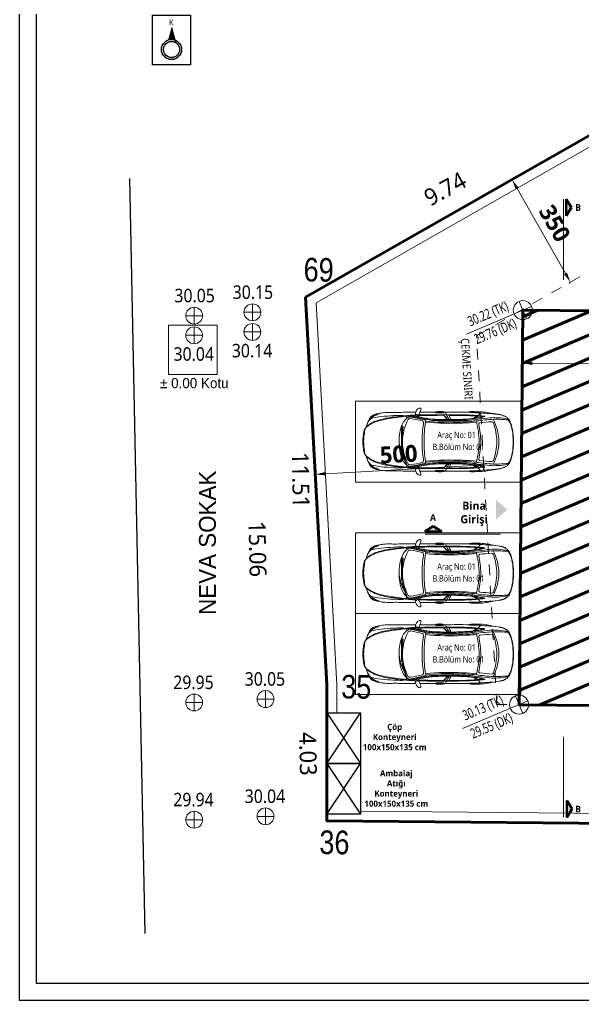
# Model space of a CAD drawing. Header units: metres. Extents: x 14968 to 56958, y -40276 to -31129.
# Drawn here: x 17068 to 18740, y -40276 to -37368 of the extents above; entities that cross this region are included whole.
import ezdxf
from ezdxf.enums import TextEntityAlignment as Align

# ---------------------------------------------------------------- set-up
doc = ezdxf.new("R2010")
doc.units = ezdxf.units.M
doc.linetypes.add('CENTER2', pattern=[28.575, 19.05, -3.175, 3.175, -3.175])
doc.linetypes.add('JIS_02_1.2', pattern=[64.008, 32.004, -32.004])
doc.layers.get('0').update_dxf_attribs({"lineweight": 13})
doc.layers.get('Defpoints').update_dxf_attribs({"lineweight": 9})
doc.layers.add('A ALAN BRÜT', color=5, linetype='Continuous', lineweight=60, plot=False)
for name, color, linetype, lineweight in [('A BAHÇE DUVARI', 7, 'Continuous', 9), ('A BİNA KONTUR', 5, 'Continuous', 60), ('A DUVAR', 7, 'Continuous', 25), ('A KESİT ÇİZGİSİ', 1, 'CENTER2', 50), ('A TEFRİŞ', 252, 'Continuous', 13), ('A VAZ KOT', 2, 'Continuous', 9), ('A YAZI', 7, 'Continuous', 13), ('A YAZI VAZ', 7, 'Continuous', 13), ('A ÇEKME SINIRI', 4, 'Continuous', 9), ('A ÖLÇÜ DIŞ', 31, 'Continuous', 13), ('A ÖLÇÜ İÇ YATAY', 2, 'Continuous', 9), ('NADI', 7, 'Continuous', 0), ('ROL_CEPHE', 1, 'Continuous', 15), ('çerçeve-şablon', 145, 'Continuous', 25)]:
    doc.layers.add(name, color=color, linetype=linetype, lineweight=lineweight)
doc.layers.add('A GİRİŞ OKU', color=1, linetype='Continuous', lineweight=13, true_color=0xff0000)
doc.layers.add('A PARSEL SINIRI', color=1, linetype='Continuous', lineweight=100, true_color=0xff0000)
doc.styles.add('HİB ARIAL 95', font='arial.ttf', dxfattribs={"width": 0.95})
doc.styles.add('HİB GENISO .95', font='GENISO.ttf', dxfattribs={"width": 0.95})
doc.styles.add('HİB Segoe Semibold', font='')
doc.styles.add('HİB Segoe Semilight .7', font='segoeuisl.ttf', dxfattribs={"width": 0.7})
doc.styles.add('HİB Segoe Semilight .95', font='segoeuisl.ttf', dxfattribs={"width": 0.9})
doc.styles.get("Standard").update_dxf_attribs({"font": 'ARIALN.TTF'})
doc.styles.add('TROMANTUR', font='arial.ttf', dxfattribs={"width": 0.7})
doc.styles.get('HİB Segoe Semibold').set_extended_font_data('Segoe UI Semibold')
doc.dimstyles.new('HİB DIŞ', dxfattribs={"dimtxt": 15, "dimasz": 12, "dimexe": 5, "dimexo": 30, "dimgap": 5, "dimtad": 1, "dimdec": 0, "dimzin": 0, "dimdsep": 46, "dimtxsty": 'HİB Segoe Semilight .7', "dimcen": 0.09, "dimclrd": 256, "dimclre": 256, "dimclrt": 256, "dimadec": 0, "dimazin": 0, "dimtfac": 1, "dimtdec": 4, "dimtix": 1, "dimtmove": 0, "dimatfit": 3, "dimfxl": 15, "dimfxlon": 1, "dimtvp": 1, "dimtolj": 1, "dimtzin": 0, "dimlwd": -1, "dimlwe": -3, "dimarcsym": 0})

# ---------------------------------------------------------------- blocks, each defined once
blk = doc.blocks.new('KKOT')
at = {"color": 0, "linetype": 'ByBlock', "lineweight": -2}
for p, q in [((121.2, 0), (-18.8, 0)), ((0, 18.8), (0, -18.8))]:
    blk.add_line(p, q, dxfattribs=at)
blk.add_circle((0, 0), 18.8, dxfattribs=at)
at = {"color": 0, "linetype": 'ByBlock', "lineweight": -2, "style": 'HİB Segoe Semilight .7', "width": 0.7}
for p in [(27.2, 4.2), (27.2, -24.2)]:
    blk.add_attdef('KOT', p, '', height=20, dxfattribs=at)
blk = doc.blocks.new('*D20')
at = {"layer": 'A ÖLÇÜ DIŞ', "lineweight": -3, "ltscale": 0.5}
for p, q in [((18527.4, -37842.9), (18524.4, -37844.6)), ((18700.5, -38147.1), (18697.5, -38148.8))]:
    blk.add_line(p, q, dxfattribs=at)
at = {"layer": 'A ÖLÇÜ DIŞ', "ltscale": 0.5}
blk.add_line((18543.5, -37868.2), (18687, -38120.3), dxfattribs=at)
at = {"layer": 'A ÖLÇÜ DIŞ'}
for points in [[(18547.9, -37865.7), (18539.2, -37870.7), (18528.7, -37842.1)], [(18682.6, -38122.7), (18691.3, -38117.8), (18701.8, -38146.3)]]:
    blk.add_solid(points, dxfattribs=at)
at = {"layer": 'Defpoints', "color": 0}
for p in [(18553.5, -37828), (18701.8, -38146.3), (18726.6, -38132.2)]:
    blk.add_point(p, dxfattribs=at)
at = {"layer": 'A ÖLÇÜ DIŞ', "ltscale": 0.5, "insert": (18655.1, -37971.6), "char_height": 50, "attachment_point": 5, "rotation": 299.6428, "style": 'HİB Segoe Semibold'}
blk.add_mtext('\\A1;350', dxfattribs=at)
blk = doc.blocks.new('KOT İŞARETİ PLAN')
at = {"color": 0, "linetype": 'ByBlock', "lineweight": -2}
for p, q in [((25, 0), (-25, 0)), ((0, 25), (0, -25))]:
    blk.add_line(p, q, dxfattribs=at)
blk.add_circle((0, 0), 25, dxfattribs=at)
at = {"color": 0, "linetype": 'ByBlock', "lineweight": -2, "style": 'HİB Segoe Semilight .95', "width": 0.9}
blk.add_attdef('KOT', (-42.8, 39.7), '', height=40, dxfattribs=at)
blk = doc.blocks.new('KUZEY')
at = {"layer": 'çerçeve-şablon', "ltscale": 2}
for points in [[(150, 279.9), (130.4, 208, -0.168735), (169.6, 208)], [(197.9, 150.1, -1), (102.9, 150.1, -0.267176), (126.5, 191.2), (130.8, 206.6, 0.319356), (90.6, 150.1, 1), (210.2, 150.1, 0.319356), (170, 206.6), (174.3, 191.2, -0.267176)]]:
    blk.add_hatch(color=4, dxfattribs=at).paths.add_polyline_path(points)
at = {"layer": 'çerçeve-şablon', "color": 4, "ltscale": 2}
blk.add_line((150, 279.9), (173.9, 192.5), dxfattribs=at)
blk.add_lwpolyline([(37.6, 353.6), (262.6, 353.6), (262.6, 59), (37.6, 59)], close=True, dxfattribs=at)
for radius in [59.8, 47.5]:
    blk.add_circle((150.4, 150.1), radius, dxfattribs=at)
at = {"layer": 'çerçeve-şablon', "color": 4, "style": 'TROMANTUR', "width": 0.8}
blk.add_text('K', height=36, dxfattribs=at).set_placement((134.9, 292.9))
blk = doc.blocks.new('*D21')
at = {"layer": 'A ÖLÇÜ DIŞ', "ltscale": 0.5}
blk.add_line((17975.1, -38714.2), (18414.5, -38690.1), dxfattribs=at)
at = {"layer": 'A ÖLÇÜ DIŞ', "lineweight": -3, "ltscale": 0.5}
for p, q in [((18445.3, -38703.5), (18444.2, -38683.5)), ((17946, -38730.8), (17944.9, -38710.8))]:
    blk.add_line(p, q, dxfattribs=at)
at = {"layer": 'A ÖLÇÜ DIŞ'}
for points in [[(18414.8, -38695.1), (18414.2, -38685.1), (18444.4, -38688.5)], [(17974.9, -38709.2), (17975.4, -38719.2), (17945.2, -38715.8)]]:
    blk.add_solid(points, dxfattribs=at)
at = {"layer": 'Defpoints', "color": 0}
for p in [(18444.4, -38688.5), (17947.9, -38765.6), (18447.2, -38738.2)]:
    blk.add_point(p, dxfattribs=at)
at = {"layer": 'A ÖLÇÜ DIŞ', "ltscale": 0.5, "insert": (18192.3, -38656.4), "char_height": 50, "attachment_point": 5, "rotation": 3.1357, "style": 'HİB Segoe Semibold'}
blk.add_mtext('\\A1;500', dxfattribs=at)
blk = doc.blocks.new('*D1836')
at = {"layer": 'A ÖLÇÜ DIŞ', "lineweight": -3, "ltscale": 0.5}
for p, q in [((18559.2, -38357.5), (18559, -38381.3)), ((19799.2, -38369.4), (19799, -38393.3))]:
    blk.add_line(p, q, dxfattribs=at)
at = {"layer": 'A ÖLÇÜ DIŞ', "ltscale": 0.5}
blk.add_line((18589, -38386.6), (19768.9, -38398), dxfattribs=at)
at = {"layer": 'A ÖLÇÜ DIŞ'}
for points in [[(18589, -38381.6), (18588.9, -38391.6), (18559, -38386.3)], [(19768.9, -38403), (19769, -38393), (19798.9, -38398.3)]]:
    blk.add_solid(points, dxfattribs=at)
at = {"layer": 'Defpoints', "color": 0}
for p in [(18558.9, -38387.5), (19798.9, -38398.3), (19798.9, -38399.4)]:
    blk.add_point(p, dxfattribs=at)
at = {"layer": 'A ÖLÇÜ DIŞ', "ltscale": 0.5, "insert": (19179.4, -38346.3), "char_height": 50, "attachment_point": 5, "rotation": 359.4469, "style": 'HİB Segoe Semibold'}
blk.add_mtext('\\A1;1240', dxfattribs=at)
blk = doc.blocks.new('KESİTLER')
at = {"layer": 'A KESİT ÇİZGİSİ', "ltscale": 100, "transparency": 33554687}
h = blk.add_hatch(color=256, dxfattribs=at)
h.dxf.hatch_style = 1
h.paths.add_polyline_path([(446.6, 968.7), (430.4, 943.7), (430.4, 993.7)])
h = blk.add_hatch(color=256, dxfattribs=at)
h.dxf.hatch_style = 1
h.paths.add_polyline_path([(36.6, 23.8), (61.6, 7.6), (11.6, 7.6)])
h = blk.add_hatch(color=256, dxfattribs=at)
h.dxf.hatch_style = 1
h.paths.add_polyline_path([(1808, 26.2), (1833, 9.9), (1783, 9.9)])
h = blk.add_hatch(color=256, dxfattribs=at)
h.dxf.hatch_style = 1
h.paths.add_polyline_path([(449, -814.9), (432.8, -839.9), (432.8, -789.9)])
at = {"layer": 'A KESİT ÇİZGİSİ', "ltscale": 3}
for points in [[(422.8, 753.9, 3, 3, 0), (422.8, 993.7, 3, 3, 0)], [(236.8, 0, 3, 3, 0), (11.6, 0, 3, 3, 0)], [(1833, 0, 3, 3, 0), (1607.8, 0, 0, 0, 0)], [(422.8, -839.9, 3, 3, 0), (422.8, -600.1, 0, 0, 0)]]:
    blk.add_lwpolyline(points, format="xyseb", dxfattribs=at)
at = {"layer": 'A KESİT ÇİZGİSİ', "ltscale": 100, "transparency": 33554687}
for points in [[(446.6, 968.7), (430.4, 943.7), (430.4, 993.7)], [(36.6, 23.8), (61.6, 7.6), (11.6, 7.6)], [(1808, 26.2), (1833, 9.9), (1783, 9.9)], [(449, -814.9), (432.8, -839.9), (432.8, -789.9)]]:
    blk.add_lwpolyline(points, close=True, dxfattribs=at)
at = {"layer": 'A KESİT ÇİZGİSİ', "ltscale": 100, "transparency": 33554687, "char_height": 20, "width": 27.796, "attachment_point": 3, "style": 'HİB Segoe Semibold'}
for s, insert in [('B', (474.6, 978.5)), ('A', (44.7, 58.9)), ('A', (1816.3, 58.9)), ('B', (474.6, -805.4))]:
    blk.add_mtext(s, dxfattribs=dict(at, insert=insert))
blk = doc.blocks.new('A ARABA')
at = {"color": 0}
for p, q in [((479, 884), (479, 880)), ((1241, 873), (1246, 871)), ((1297, 899), (1297, 892)), ((1297, 892), (1297, 871)), ((221, 764), (84, 753)), ((220, 770), (241, 770)), ((220, 770), (221, 764)), ((238, 776), (241, 770)), ((372, 695), (389, 682)), ((1161, 799), (923, 799)), ((1067, 650), (1072, 663)), ((1161, 799), (1166, 809)), ((1161, 799), (1448, 799)), ((1246, 871), (1313, 871)), ((1247, 790), (1247, 799)), ((1297, 871), (1297, 859)), ((1486, 872), (1442, 871)), ((1777, 620), (1775, 627)), ((1973, 742), (1986, 781)), ((1986, 781), (1989, 790)), ((1989, 790), (1993, 795)), ((1993, 795), (1992, 800)), ((1993, 795), (1995, 788)), ((2089, 797), (2092, 791)), ((2092, 791), (2224, 785)), ((2092, 791), (2099, 774)), ((2099, 774), (2094, 769)), ((2444, 450), (2449, 453)), ((2449, 453), (2458, 453)), ((2454, -256), (2460, -256)), ((2460, -256), (2470, -260)), ((2480, -216), (2473, -217)), ((2489, -216), (2480, -216)), ((2412, -473), (2392, -533)), ((2392, -533), (2405, -537)), ((2405, -537), (2423, -476)), ((2415, -473), (2412, -473)), ((2421, -455), (2415, -473)), ((2420, -474), (2415, -473)), ((2424, -458), (2420, -474)), ((2423, -476), (2420, -474)), ((221, -748), (84, -737)), ((220, -754), (221, -748)), ((220, -754), (241, -754)), ((238, -760), (241, -754)), ((372, -679), (389, -666)), ((479, -868), (479, -864)), ((1161, -783), (923, -783)), ((1067, -634), (1072, -647)), ((1161, -783), (1166, -793)), ((1161, -783), (1448, -783)), ((1241, -857), (1246, -855)), ((1246, -855), (1313, -855)), ((1247, -774), (1247, -783)), ((1297, -855), (1297, -843)), ((1297, -877), (1297, -855)), ((1486, -857), (1442, -855)), ((1777, -604), (1775, -611)), ((1973, -726), (1986, -765)), ((1986, -765), (1989, -774)), ((1989, -774), (1993, -779)), ((1993, -779), (1992, -784)), ((1993, -779), (1995, -772)), ((2089, -781), (2092, -775)), ((2092, -775), (2099, -758)), ((2092, -775), (2224, -769)), ((2099, -758), (2094, -753)), ((2338, -669), (2342, -671)), ((2342, -671), (2347, -672)), ((1297, -884), (1297, -877))]:
    blk.add_line(p, q, dxfattribs=at)
at = {"color": 0, "ltscale": 100}
blk.add_lwpolyline([(3857, 1208), (3857, -1192), (-1043, -1192), (-1043, 1208)], close=True, dxfattribs=at)
at = {"color": 0}
for points in [[(1317, 879), (1441, 879)], [(68, 766), (77, 762), (238, 776), (224, 781)], [(1777, 620), (1782, 588)], [(2487, 144), (2488, 80), (2497, 81), (2493, 144), (2487, 144)], [(1777, -604), (1782, -572)], [(68, -750), (77, -746), (238, -760), (224, -765)], [(1317, -863), (1441, -863)]]:
    blk.add_lwpolyline(points, dxfattribs=at)
for points in [[(-826, 8, -0.042798), (-790, 398, -0.030543), (-747, 551, -0.062297), (-706, 635, -0.036776), (-664, 694, -0.090431), (-602, 744, -0.068971), (-446, 801, -0.031261), (-113, 841, -0.012939), (155, 859), (224, 781), (68, 766)], [(-706, 635), (-670, 652, -0.025645), (-229, 673, 0.116131), (-392, 8, -14.662894)], [(-826, 8, 0.042798), (-790, -382, 0.030543), (-747, -535, 0.062297), (-706, -619, 0.036776), (-664, -678, 0.090431), (-602, -728, 0.068971), (-446, -785, 0.031261), (-113, -825, 0.012939), (155, -843), (224, -765), (68, -750)], [(-706, -619), (-670, -636, 0.025645), (-229, -657, -0.116131), (-392, 8, 14.662894)]]:
    blk.add_lwpolyline(points, format="xyb", dxfattribs=at)
for centre, radius, start, end in [((-1227, 7027), 6266, 279.6809, 281.2148), ((204, -560), 1456, 89.9056, 98.4179), ((208, 798), 81, 107.295, 130.7946), ((1142, -2226), 3246, 105.8537, 107.1715), ((246, 4975), 4079, 269.4517, 270.5001), ((272, 869), 41.5, 162.701, 187.0153), ((243, 877), 12, 114.7262, 156.3652), ((318, 597), 301, 96.9387, 105.3332), ((358, 355), 547, 77.6822, 98.0216), ((292, 892), 7.8, 136.6977, 182.1668), ((485, 890), 201, 179.5343, 186.4579), ((310, 869), 12.1, 100.9874, 144.5305), ((324, 875), 23.6, 178.6361, 197.8303), ((381, 276), 609, 87.2338, 96.8974), ((401, 749), 135, 78.5704, 86.1055), ((426, 874), 8.58, 34.3335, 75.4726), ((441, 872), 9.24, 155.6162, 187.1574), ((428, 877), 4.62, 337.6725, 14.278), ((471, 882), 8.17, 14.4585, 65.6362), ((431, 880), 47.9, 348.733, 359.7706), ((809, -32702), 33584, 89.3199, 90.5618), ((1260, 801), 94.3, 123.7395, 175.3612), ((1260, -3926), 4806, 90.226, 90.6346), ((1254, 880), 12.1, 124.7297, 179.1002), ((1287, 876), 46, 175.4755, 190.1187), ((1317, 665), 235, 95.2925, 107.4223), ((1363, 221), 682, 82.6801, 95.6589), ((1316, 875), 3.2, 130.0559, 189.0264), ((1286, 867), 27.3, 7.957, 16.3147), ((1346, 786), 97, 93.5154, 109.2986), ((1388, -200), 1084, 88.2387, 92.545), ((1421, 816), 67.8, 75.3596, 89.6205), ((1435, 873), 8.71, 26.2611, 68.5582), ((1434, 876), 8.13, 343.3921, 8.4566), ((1455, 870), 13.1, 164.5968, 187.0776), ((1426, 731), 168, 70.5421, 82.0339), ((1479, 883), 6.66, 8.3433, 60.3687), ((1427, 878), 58.9, 1.7568, 6.5938), ((1440, 876), 45.6, 349.9179, 3.8013), ((1222, 208619), 207740, 270.07275, 270.19998), ((1937, 988), 19.7, 144.7542, 186.9375), ((2059, 997), 142, 184.7206, 197.6831), ((1952, 841), 162, 90.9718, 101.0991), ((2957, 1241), 1072, 195.5099, 199.6481), ((2547, 1074), 630, 197.8438, 203.7824), ((1953, 919), 83.8, 61.8844, 92.3661), ((1940, 893), 113, 41.7213, 62.2879), ((1869, 819), 214, 25.296, 43.7668), ((1876, 822), 207, 11.3765, 25.5979), ((2142, -26294), 27174, 89.4896, 90.1419), ((2359, -4291), 5170, 86.9987, 89.7223), ((2686, 2599), 1727, 268.1415, 273.5267), ((2864, -764), 1640, 83.8979, 92.4913), ((-304, 362), 467, 141.6789, 155.1309), ((-553, 515), 181, 103.0394, 130.5247), ((-539, 690), 83.9, 88.3161, 141.2461), ((-303, -858), 1576, 90.5487, 100.6231), ((-352, 355), 462, 99.8148, 115.0977), ((486, -4222), 5115, 97.4039, 100.3233), ((-246, -562), 1282, 81.4644, 93.2149), ((-178, 535), 63.3, 93.8772, 151.8888), ((-776, -7074), 7767, 82.2283, 85.963), ((-454, -4538), 5143, 83.0583, 86.9721), ((-6394, -51541), 52630, 82.6778, 83.0837), ((25, 755), 4.82, 103.7745, 152.4662), ((25, 758), 4.5, 193.6971, 237.0408), ((299, 1469), 766, 248.7908, 259.6615), ((109, 332), 436, 95.4441, 101.2953), ((225, 1051), 330, 240.0557, 259.2624), ((437, -2602), 3472, 91.2773, 94.6657), ((692, 3572), 2906, 259.4887, 265.5618), ((700, 3544), 2868, 259.2306, 264.8314), ((2889, -49), 2699, 165.622, 178.7869), ((-751, -1151), 2153, 59.2035, 63.1852), ((-1327, -2287), 3422, 60.7611, 63.1027), ((792, -5763), 6569, 90.9431, 94.9672), ((786, -6672), 7469, 92.7089, 94.2094), ((-400, -546), 1463, 57.9622, 64.0308), ((904, -9099), 9887, 88.945, 93.8072), ((767, 4897), 4336, 263.3749, 268.7418), ((872, 6094), 5505, 263.7659, 269.4325), ((958, 6309), 5686, 263.5016, 269.0161), ((-2674, 258015), 257163, 270.676, 270.7024), ((1001, -13851), 14650, 90.3054, 92.2231), ((1004, 7035), 6372, 264.9362, 269.1357), ((940, 5822), 5169, 264.7571, 269.3309), ((1057, 7744), 7193, 266.926, 275.782), ((1420, -53901), 54710, 90.2665, 90.7705), ((1093, 6834), 6252, 267.4737, 276.277), ((1066, 8475), 7854, 268.4961, 272.4636), ((1103, 7278), 6629, 268.0643, 274.0145), ((1097, 13119), 12456, 269.1288, 271.0855), ((2394, 90), 1482, 151.4251, 157.2685), ((3419, -722), 2723, 146.0259, 149.4219), ((2718, -693), 2095, 134.5945, 139.6867), ((2346, -354), 1586, 133.8317, 140.127), ((603, -132432), 133242, 89.51274, 89.75822), ((1250, 872), 8.9, 203.7738, 263.1089), ((337, -103177), 103971, 89.0917, 89.4986), ((1324, 1552), 694, 263.8044, 269.8597), ((1266, 872), 47.4, 354.553, 359.2312), ((1315, 868), 1.53, 194.7184, 272.4023), ((1390, 1790), 927, 265.3151, 272.0924), ((1357, 2681), 1822, 268.9136, 273.1443), ((1262, 3982), 3318, 271.2301, 276.999), ((1306, 3348), 2721, 272.0593, 281.5957), ((1416, 955), 91.8, 275.1245, 285.8742), ((1439, 869), 2.7, 319.1142, 3.9893), ((1490, -27405), 28204, 88.9789, 90.087), ((1442, 1076), 215, 273.9495, 280.5283), ((1480, 870), 5.95, 286.6364, 344.0734), ((1179, 4193), 3548, 276.2752, 282.7332), ((16, 11091), 10533, 279.0142, 280.9801), ((2154, 16544), 15745, 268.4801, 269.4105), ((1789, 629), 13.7, 132.6326, 188.8965), ((1831, 560), 94.2, 103.4447, 123.1622), ((-1951, 17), 3777, 359.8579, 8.6918), ((3187, -4783), 5606, 99.3136, 104.2202), ((1959, 561), 119, 159.0921, 191.3734), ((1884, 581), 43.1, 100.5091, 148.4901), ((3437, -6294), 7154, 99.5385, 102.7972), ((3894, -8648), 9489, 100.0974, 102.277), ((5366, -16655), 17718, 100.3671, 101.079), ((2003, 833), 34.9, 202.6753, 234.1149), ((1285, 4832), 4143, 279.5908, 281.269), ((2124, 705), 153, 147.2423, 163.9953), ((1988, 814), 11, 235.991, 275.8157), ((2002, 999), 197, 266.2688, 284.3035), ((1986, 799), 6.48, 10.4157, 32.5838), ((2017, 869), 84.3, 254.7774, 319.4892), ((1716, 2775), 2046, 278.5969, 283.6322), ((2037, 855), 48.6, 286.9639, 319.4606), ((2050, 844), 31.3, 319.1874, 349.243), ((1910, 729), 191, 20.9228, 30.3856), ((1954, 844), 127, 357.1349, 8.1729), ((1670, -10884), 11689, 87.2061, 87.9433), ((2389, 7006), 6226, 267.2791, 268.0456), ((1700, 3136), 2400, 279.4538, 281.4523), ((2135, 1033), 264, 279.3015, 293.2786), ((2096, 347), 442, 65.5183, 76.6055), ((2028, -1629), 2414, 81.8418, 85.8186), ((2245, 624), 71.3, 40.2428, 101.9751), ((3366, 9444), 8726, 262.5822, 263.6941), ((2022, 337), 486, 24.2143, 58.0007), ((1052, 13), 1410, 359.8102, 27.7965), ((1098, 2838), 2436, 299.9151, 301.4876), ((2332, 973), 216, 280.2088, 294.7565), ((1698, -6048), 6841, 80.8176, 84.3594), ((1628, -7964), 8769, 81.8379, 84.901), ((2485, 582), 205, 93.7078, 107.6748), ((2499, -3189), 3975, 86.663, 90.3894), ((2328, -7153), 7942, 84.4529, 87.0971), ((2133, -3402), 4161, 76.2866, 80.9255), ((2624, -1061), 1795, 69.2092, 82.0333), ((2986, 216), 653, 73.5542, 85.4181), ((2914, -971), 1733, 73.2552, 83.9931), ((2826, -545), 1221, 61.6022, 76.0761), ((3031, 547), 323, 55.7245, 68.6004), ((2910, -858), 1720, 78.9301, 81.2861), ((2947, -41), 891, 70.2978, 75.1794), ((3156, 601), 221, 73.7567, 85.1173), ((3014, 111), 731, 66.2007, 73.7915), ((3149, 433), 407, 62.1217, 76.961), ((3095, 384), 442, 52.3256, 69.7511), ((2969, -158), 829, 45.9605, 69.3368), ((3201, 542), 262, 55.3325, 65.4736), ((3251, 617), 197, 44.2667, 63.3349), ((3329, 733), 30.9, 7.1645, 49.713), ((3206, 512), 273, 40.3689, 54.2573), ((3023, 437), 487, 28.1254, 40.7942), ((2664, 101), 953, 28.8458, 38.0856), ((3436, 540), 125, 88.2579, 92.1575), ((3439, 654), 11.7, 29.9471, 86.8773), ((3226, 533), 256, 19.795, 29.6958), ((2539, 207), 1023, 20.2583, 26.7015), ((3464, 619), 3.24, 283.4988, 7.4603), ((1196, -4), 2016, 170.248, 179.66), ((158, 189), 960, 157.3339, 171.102), ((1656, -74), 1995, 161.3296, 177.6529), ((3491, -117), 3354, 168.8648, 177.8622), ((167, 535), 33, 352.8873, 88.041), ((-1372, 33), 3254, 359.5619, 8.9275), ((-1375, -50), 3852, 357.5221, 7.4665), ((-775, -34), 3260, 356.7894, 8.5777), ((-355, -12), 2851, 4.5463, 9.3806), ((1275, 34), 1292, 358.8403, 22.8935), ((1280, 316), 1212, 354.5466, 9.2497), ((1109, 332), 1388, 354.4624, 5.891), ((3092, -46), 655, 45.0746, 61.2652), ((2472, 99), 1126, 17.5056, 24.2266), ((3597, 450), 53.2, 193.5026, 216.7603), ((3409, 273), 205, 29.0464, 44.902), ((1638, -38), 1980, 1.3352, 12.8426), ((3364, 260), 251, 9.8724, 26.7265), ((1738, -29), 1902, 1.1061, 10.0395), ((1196, 20), 2016, 180.34, 189.752), ((1656, 90), 1995, 182.3471, 198.6704), ((3491, 133), 3354, 182.1378, 191.1352), ((2889, 65), 2699, 181.2131, 194.378), ((-1951, -1), 3777, 351.3082, 0.1421), ((-1372, -17), 3254, 351.0725, 0.4381), ((1052, 3), 1410, 332.2035, 0.1898), ((1275, -18), 1292, 337.1065, 1.1597), ((1678, 160), 809, 358.8881, 2.9129), ((-355, -12), 2851, 355.8937, 1.8601), ((2001, 159), 491, 358.2826, 4.6012), ((1638, 54), 1980, 347.1574, 358.6648), ((1738, 45), 1902, 349.9605, 358.8939), ((-774, 427), 3300, 340.6071, 348.0623), ((-669, 409), 3199, 340.2704, 347.9985), ((447, 117), 2057, 343.9076, 349.4401), ((710, 302), 1887, 337.0223, 349.7031), ((893, 267), 1709, 335.6721, 348.0553), ((3364, -244), 251, 333.2735, 350.1276), ((158, -173), 960, 188.898, 202.6661), ((-304, -346), 467, 204.8691, 218.3211), ((-178, -519), 63.3, 208.1112, 266.1228), ((-454, 4554), 5143, 273.0279, 276.9417), ((167, -519), 33, 271.959, 7.1127), ((767, -4881), 4336, 91.2582, 96.6251), ((872, -6078), 5505, 90.5675, 96.2341), ((1057, -7728), 7193, 84.218, 93.074), ((1093, -6818), 6252, 83.723, 92.5263), ((1959, -545), 119, 168.6266, 200.9079), ((2022, -322), 486, 301.9993, 335.7857), ((447, 117), 2057, 337.4478, 341.5242), ((2362, -352), 119, 299.6698, 315.9985), ((2346, -338), 143, 303.0381, 316.3783), ((2826, 561), 1221, 283.9239, 298.3978), ((2969, 174), 829, 290.6632, 314.0395), ((3092, 62), 655, 298.7348, 314.9254), ((2664, -85), 953, 321.9144, 331.1542), ((2539, -191), 1023, 333.2985, 339.7417), ((2472, -83), 1126, 335.7734, 342.4944), ((3597, -434), 53.2, 143.2397, 166.4974), ((3409, -257), 205, 315.098, 330.9536), ((-553, -499), 181, 229.4753, 256.9606), ((-539, -674), 83.9, 218.7539, 271.6839), ((-303, 874), 1576, 259.3769, 269.4513), ((-352, -339), 462, 244.9023, 260.1852), ((486, 4238), 5115, 259.6767, 262.5961), ((-246, 578), 1282, 266.7851, 278.5356), ((-776, 7090), 7767, 274.037, 277.7717), ((-1227, -7011), 6266, 78.7852, 80.3191), ((-6394, 51557), 52630, 276.9163, 277.3222), ((204, 576), 1456, 261.5821, 270.0944), ((25, -742), 4.5, 122.9592, 166.3029), ((25, -739), 4.82, 207.5338, 256.2255), ((299, -1453), 766, 100.3385, 111.2092), ((109, -316), 436, 258.7047, 264.5559), ((225, -1035), 330, 100.7376, 119.9443), ((208, -782), 81, 229.2054, 252.705), ((437, 2617), 3472, 265.3343, 268.7227), ((692, -3556), 2906, 94.4382, 100.5113), ((700, -3528), 2868, 95.1686, 100.7694), ((1142, 2242), 3246, 252.8285, 254.1463), ((-751, 1167), 2153, 296.8148, 300.7965), ((-1327, 2303), 3422, 296.8973, 299.2389), ((792, 5779), 6569, 265.0328, 269.0569), ((272, -853), 41.5, 172.9847, 197.299), ((243, -861), 12, 203.6348, 245.2738), ((786, 6688), 7469, 265.7906, 267.2911), ((318, -581), 301, 254.6668, 263.0613), ((-400, 562), 1463, 295.9692, 302.0378), ((904, 9114), 9887, 266.1928, 271.055), ((485, -874), 201, 173.5421, 180.4657), ((324, -859), 23.6, 162.1697, 181.3639), ((310, -853), 12.1, 215.4695, 259.0126), ((381, -260), 609, 263.1026, 272.7662), ((958, -6293), 5686, 90.9839, 96.4984), ((-2674, -257999), 257163, 89.2976, 89.324), ((401, -733), 135, 273.8945, 281.4296), ((426, -858), 8.58, 284.5274, 325.6665), ((441, -856), 9.24, 172.8426, 204.3838), ((1001, 13867), 14650, 267.7769, 269.6946), ((428, -861), 4.62, 345.722, 22.3275), ((1004, -7019), 6372, 90.8643, 95.0638), ((940, -5806), 5169, 90.6691, 95.2429), ((471, -866), 8.17, 294.3638, 345.5415), ((431, -864), 47.9, 0.2294, 11.267), ((809, 32718), 33584, 269.4382, 270.6801), ((1420, 53917), 54710, 269.2295, 269.7335), ((1066, -8459), 7854, 87.5364, 91.5039), ((1103, -7263), 6629, 85.9855, 91.9357), ((1097, -13103), 12456, 88.9145, 90.8712), ((2394, -74), 1482, 202.7315, 208.5749), ((3419, 738), 2723, 210.5781, 213.9741), ((2718, 709), 2095, 220.3133, 225.4055), ((2346, 370), 1586, 219.873, 226.1683), ((603, 132448), 133242, 270.24178, 270.48726), ((1260, -785), 94.3, 184.6388, 236.2605), ((1260, 3942), 4806, 269.3654, 269.774), ((1287, -860), 46, 169.8813, 184.5245), ((1254, -864), 12.1, 180.8998, 235.2703), ((1250, -856), 8.9, 96.8911, 156.2262), ((337, 103193), 103971, 270.5014, 270.9083), ((1324, -1536), 694, 90.1403, 96.1956), ((1286, -851), 27.3, 343.6853, 352.043), ((1316, -860), 3.2, 170.9736, 229.9441), ((1315, -852), 1.53, 87.5977, 165.2816), ((1266, -856), 47.4, 0.7688, 5.447), ((1346, -770), 97, 250.7014, 266.4846), ((1390, -1774), 927, 87.9076, 94.6849), ((1357, -2665), 1822, 86.8557, 91.0864), ((1262, -3966), 3318, 83.001, 88.7699), ((1388, 216), 1084, 267.455, 271.7613), ((1306, -3332), 2721, 78.4043, 87.9407), ((1421, -800), 67.8, 270.3795, 284.6404), ((1416, -939), 91.8, 74.1258, 84.8755), ((1435, -858), 8.71, 291.4418, 333.7389), ((1439, -853), 2.7, 356.0107, 40.8858), ((1455, -854), 13.1, 172.9224, 195.4032), ((1434, -860), 8.13, 351.5434, 16.6079), ((1490, 27421), 28204, 269.913, 271.0211), ((1442, -1060), 215, 79.4717, 86.0505), ((1480, -854), 5.95, 15.9266, 73.3636), ((1479, -867), 6.66, 299.6313, 351.6567), ((1440, -860), 45.6, 356.1987, 10.0821), ((1427, -862), 58.9, 353.4062, 358.2432), ((1222, -208603), 207740, 89.80002, 89.92725), ((1179, -4177), 3548, 77.2668, 83.7248), ((16, -11075), 10533, 79.0199, 80.9858), ((2154, -16528), 15745, 90.5895, 91.5199), ((1789, -613), 13.7, 171.1035, 227.3674), ((1831, -544), 94.2, 236.8378, 256.5553), ((3187, 4799), 5606, 255.7798, 260.6864), ((1884, -565), 43.1, 211.5099, 259.4909), ((3437, 6310), 7154, 257.2028, 260.4615), ((3894, 8664), 9489, 257.723, 259.9026), ((2957, -1225), 1072, 160.3519, 164.4901), ((2547, -1058), 630, 156.2176, 162.1562), ((5366, 16671), 17718, 258.921, 259.6329), ((2003, -817), 34.9, 125.8851, 157.3247), ((1285, -4816), 4143, 78.731, 80.4092), ((2124, -689), 153, 196.0047, 212.7577), ((1988, -798), 11, 84.1843, 124.009), ((2002, -983), 197, 75.6965, 93.7312), ((1986, -783), 6.48, 327.4162, 349.5843), ((2017, -853), 84.3, 40.5108, 105.2226), ((1716, -2759), 2046, 76.3678, 81.4031), ((2037, -839), 48.6, 40.5394, 73.0361), ((1876, -806), 207, 334.4021, 348.6235), ((2050, -828), 31.3, 10.757, 40.8126), ((1910, -713), 191, 329.6144, 339.0772), ((2142, 26310), 27174, 269.8581, 270.5104), ((1954, -828), 127, 351.8271, 2.8651), ((1670, 10900), 11689, 272.0567, 272.7939), ((2389, -6990), 6226, 91.9544, 92.7209), ((1700, -3120), 2400, 78.5477, 80.5462), ((2135, -1017), 264, 66.7214, 80.6985), ((2096, -331), 442, 283.3945, 294.4817), ((2028, 1645), 2414, 274.1814, 278.1582), ((2245, -608), 71.3, 258.0249, 319.7572), ((3366, -9428), 8726, 96.3059, 97.4178), ((1098, -2822), 2436, 58.5124, 60.0849), ((1698, 6064), 6841, 275.6406, 279.1824), ((2332, -958), 216, 65.2435, 79.7912), ((2359, 4307), 5170, 270.2777, 273.0013), ((1628, 7979), 8769, 275.099, 278.1621), ((2485, -566), 205, 252.3252, 266.2922), ((2499, 3205), 3975, 269.6106, 273.337), ((2686, -2583), 1727, 86.4733, 91.8585), ((2328, 7168), 7942, 272.9029, 275.5471), ((2133, 3418), 4161, 279.0745, 283.7134), ((2864, 780), 1640, 267.5087, 276.1021), ((2624, 1077), 1795, 277.9667, 290.7908), ((2986, -200), 653, 274.5819, 286.4458), ((2914, 987), 1733, 276.0069, 286.7448), ((3031, -531), 323, 291.3996, 304.2755), ((2910, 874), 1720, 278.7139, 281.0699), ((2947, 57), 891, 284.8206, 289.7022), ((3156, -585), 221, 274.8827, 286.2433), ((3014, -95), 731, 286.2085, 293.7993), ((3149, -417), 407, 283.039, 297.8783), ((3095, -368), 442, 290.2489, 307.6744), ((3201, -526), 262, 294.5264, 304.6675), ((3251, -602), 197, 296.6651, 315.7333), ((3329, -717), 30.9, 310.287, 352.8355), ((3206, -496), 273, 305.7427, 319.6311), ((3023, -421), 487, 319.2058, 331.8746), ((3436, -524), 125, 267.8425, 271.7421), ((3439, -638), 11.7, 273.1227, 330.0529), ((3226, -517), 256, 330.3042, 340.205), ((3464, -603), 3.24, 352.5397, 76.5012), ((246, -4959), 4079, 89.4999, 90.5483), ((358, -339), 547, 261.9784, 282.3178), ((292, -876), 7.8, 177.8332, 223.3023), ((1317, -649), 235, 252.5777, 264.7075), ((1363, -205), 682, 264.3411, 277.3199), ((1426, -715), 168, 277.9661, 289.4579), ((1937, -972), 19.7, 173.0625, 215.2458), ((2059, -982), 142, 162.3169, 175.2794), ((1952, -825), 162, 258.9009, 269.0282), ((1953, -903), 83.8, 267.6339, 298.1156), ((1940, -877), 113, 297.7121, 318.2787), ((1869, -803), 214, 316.2332, 334.704)]:
    blk.add_arc(centre, radius, start, end, dxfattribs=at)
at = {"layer": 'A YAZI VAZ', "color": 0, "ltscale": 100, "style": 'HİB Segoe Semilight .7', "width": 0.7}
for tag, p in [('Arac_No:', (419, -29)), ('B.Bölüm_No:', (357, -341))]:
    blk.add_attdef(tag, p, '', height=188, dxfattribs=at)

msp = doc.modelspace()

# ---------------------------------------------------------------- hatches: boundary and pattern name
at = {"layer": 'A BİNA KONTUR', "true_color": 0x808080, "transparency": 33554687}
h = msp.add_hatch(dxfattribs=at)
h.set_pattern_fill('ANSI31', color=8, scale=20, angle=338)
h.set_pattern_definition([(23, (-7798.09, -2320.964), (-24.81143, 58.45206), [])])
h.paths.add_polyline_path([(19800.4, -38241.1), (19797.3, -38571), (19717.3, -38570.3), (19712.4, -39080.3), (19792.4, -39081), (19789.3, -39411), (18549.3, -39399), (18560.5, -38229.1)])
at = {"layer": 'A GİRİŞ OKU', "ltscale": 100, "transparency": 33554687}
h = msp.add_hatch(color=256, dxfattribs=at)
h.dxf.hatch_style = 1
h.paths.add_polyline_path([(18481.4, -38849.8), (18481.4, -38792.1), (18514.7, -38821)])

# ---------------------------------------------------------------- linework, layer by layer
at = {"layer": 'A ALAN BRÜT', "ltscale": 0.5}
msp.add_lwpolyline([(19800.4, -38241.1), (19797.3, -38571), (19717.3, -38570.3), (19712.4, -39080.3), (19792.4, -39081), (19789.3, -39411), (19104.3, -39404.3), (19104.3, -39404.3), (18549.3, -39399), (18560.5, -38229.1), (19115.4, -38234.4), (19115.4, -38234.4)], close=True, dxfattribs=at)
at = {"layer": 'A BAHÇE DUVARI', "ltscale": 0.5}
msp.add_lwpolyline([(18009.4, -39424.8), (18009.4, -39339.8), (17947.4, -38207.5), (18773.5, -37737.3), (20191.3, -37508.5), (20227.3, -38164.1), (20087, -39733.3), (18079.4, -39714.5)], dxfattribs=at)
at = {"layer": 'A DUVAR', "ltscale": 0.5}
for p, q in [((17440.9, -40077.3), (17394.8, -37839.1)), ((17979.4, -39573.6), (18079.4, -39423.6)), ((17979.4, -39423.6), (18079.4, -39573.6)), ((17979.4, -39723.6), (18079.4, -39573.6)), ((17979.4, -39573.6), (18079.4, -39723.6))]:
    msp.add_line(p, q, dxfattribs=at)
for points in [[(17068.2, -34475.8), (24655.8, -34475.8), (24655.8, -40275.8), (17068.2, -40275.8)], [(17118.2, -34525.8), (24605.8, -34525.8), (24605.8, -40225.8), (17118.2, -40225.8)], [(17979.4, -39423.6), (18079.4, -39423.6), (18079.4, -39573.6), (17979.4, -39573.6)], [(17979.4, -39573.6), (18079.4, -39573.6), (18079.4, -39723.6), (17979.4, -39723.6)]]:
    msp.add_lwpolyline(points, close=True, dxfattribs=at)
at = {"layer": 'A PARSEL SINIRI', "ltscale": 0.5}
msp.add_lwpolyline([(17916.4, -38190.6), (18763.4, -37708.6), (20219.4, -37473.6), (20257.4, -38164.6), (20114.4, -39763.6), (17979.4, -39743.6), (17979.4, -39340.6)], close=True, dxfattribs=at)
at = {"layer": 'A YAZI VAZ'}
msp.add_lwpolyline([(17654.4, -38419.9), (17509.9, -38419.9), (17509.9, -38273.5), (17654.4, -38273.5)], close=True, dxfattribs=at)
at = {"layer": 'A ÇEKME SINIRI', "linetype": 'JIS_02_1.2'}
for q in [(17979.4, -39340.6), (17979.4, -39743.6)]:
    msp.add_line((17979.4, -39743.6), q, dxfattribs=at)
msp.add_lwpolyline([(19891.3, -37881.1), (19906.5, -38158.5), (19794.3, -39410.9), (18483.3, -39398.4), (18423.4, -38304.8), (18881.6, -38044)], close=True, dxfattribs=at)

# ---------------------------------------------------------------- block references
at = {"ltscale": 0.5}
msp.add_blockref('KESİTLER', (18258.3, -38893.3), dxfattribs=at)
at = {"layer": 'A TEFRİŞ'}
ref = msp.add_blockref('A ARABA', (18450.1, -38619.9), dxfattribs=dict(at, xscale=-0.1, yscale=0.1, zscale=0.1))
ref.add_attrib('Arac_No:', 'Araç No: 01', (18307, -38608.6), dxfattribs={"layer": 'A YAZI VAZ', "color": 0, "ltscale": 100, "height": 18.75, "style": 'HİB Segoe Semilight .7', "width": 0.7})
ref.add_attrib('B.Bölüm_No:', 'B.Bölüm No: 01', (18292.8, -38644), dxfattribs={"layer": 'A YAZI VAZ', "color": 0, "ltscale": 100, "height": 18.75, "style": 'HİB Segoe Semilight .7', "width": 0.7})
ref = msp.add_blockref('A ARABA', (18450.1, -39009.9), dxfattribs=dict(at, xscale=-0.1, yscale=0.1, zscale=0.1))
ref.add_attrib('Arac_No:', 'Araç No: 01', (18307, -38998.6), dxfattribs={"layer": 'A YAZI VAZ', "color": 0, "ltscale": 100, "height": 18.75, "style": 'HİB Segoe Semilight .7', "width": 0.7})
ref.add_attrib('B.Bölüm_No:', 'B.Bölüm No: 01', (18292.8, -39034), dxfattribs={"layer": 'A YAZI VAZ', "color": 0, "ltscale": 100, "height": 18.75, "style": 'HİB Segoe Semilight .7', "width": 0.7})
ref = msp.add_blockref('A ARABA', (18450.1, -39249.9), dxfattribs=dict(at, xscale=-0.1, yscale=0.1, zscale=0.1))
ref.add_attrib('Arac_No:', 'Araç No: 01', (18307, -39238.6), dxfattribs={"layer": 'A YAZI VAZ', "color": 0, "ltscale": 100, "height": 18.75, "style": 'HİB Segoe Semilight .7', "width": 0.7})
ref.add_attrib('B.Bölüm_No:', 'B.Bölüm No: 01', (18292.8, -39274), dxfattribs={"layer": 'A YAZI VAZ', "color": 0, "ltscale": 100, "height": 18.75, "style": 'HİB Segoe Semilight .7', "width": 0.7})
at = {"layer": 'A VAZ KOT'}
ref = msp.add_blockref('KOT İŞARETİ PLAN', (17758.5, -38235.5), dxfattribs=at)
ref.add_attrib('KOT', '30.15', (17700.1, -38195.8), dxfattribs={"layer": '0', "color": 0, "linetype": 'ByBlock', "lineweight": -2, "height": 40, "style": 'HİB Segoe Semilight .95', "width": 0.9})
ref = msp.add_blockref('KOT İŞARETİ PLAN', (17585.7, -38245.5), dxfattribs=at)
ref.add_attrib('KOT', '30.05', (17527.3, -38205.8), dxfattribs={"layer": '0', "color": 0, "linetype": 'ByBlock', "lineweight": -2, "height": 40, "style": 'HİB Segoe Semilight .95', "width": 0.9})
ref = msp.add_blockref('KKOT', (18560.5, -38229.1), dxfattribs=dict(at, xscale=-1.5, yscale=1.5, zscale=1.5, rotation=22.92121972377706))
ref.add_attrib('KOT', '30.22 (TK)', (18404.9, -38277.8), dxfattribs={"layer": '0', "color": 0, "linetype": 'ByBlock', "lineweight": -2, "height": 30, "rotation": 22.9212, "style": 'HİB Segoe Semilight .7', "width": 0.7})
ref.add_attrib('KOT', '29.76 (DK)', (18424.3, -38330.5), dxfattribs={"layer": '0', "color": 0, "linetype": 'ByBlock', "lineweight": -2, "height": 30, "rotation": 22.9212, "style": 'HİB Segoe Semilight .7', "width": 0.7})
ref = msp.add_blockref('KOT İŞARETİ PLAN', (17758.5, -38293.7), dxfattribs=at)
ref.add_attrib('KOT', '30.14', dxfattribs={"layer": '0', "color": 0, "linetype": 'ByBlock', "lineweight": -2, "height": 40, "style": 'HİB Segoe Semilight .95', "width": 0.9}).set_placement((17757.5, -38369.1), align=Align.CENTER)
ref = msp.add_blockref('KOT İŞARETİ PLAN', (17585.7, -38303.7), dxfattribs=at)
ref.add_attrib('KOT', '30.04', dxfattribs={"layer": '0', "color": 0, "linetype": 'ByBlock', "lineweight": -2, "height": 40, "style": 'HİB Segoe Semilight .95', "width": 0.9}).set_placement((17584.6, -38379.1), align=Align.CENTER)
ref = msp.add_blockref('KOT İŞARETİ PLAN', (17585.7, -39392.4), dxfattribs=at)
ref.add_attrib('KOT', '29.95', (17523.9, -39352.7), dxfattribs={"layer": '0', "color": 0, "linetype": 'ByBlock', "lineweight": -2, "height": 40, "style": 'HİB Segoe Semilight .95', "width": 0.9})
ref = msp.add_blockref('KOT İŞARETİ PLAN', (17797.5, -39382.4), dxfattribs=at)
ref.add_attrib('KOT', '30.05', (17735.8, -39342.7), dxfattribs={"layer": '0', "color": 0, "linetype": 'ByBlock', "lineweight": -2, "height": 40, "style": 'HİB Segoe Semilight .95', "width": 0.9})
ref = msp.add_blockref('KKOT', (18549.3, -39399), dxfattribs=dict(at, xscale=-1.5, yscale=1.5, zscale=1.5, rotation=22.92121972377706))
ref.add_attrib('KOT', '30.13 (TK)', (18390, -39446.3), dxfattribs={"layer": '0', "color": 0, "linetype": 'ByBlock', "lineweight": -2, "height": 30, "rotation": 22.9212, "style": 'HİB Segoe Semilight .7', "width": 0.7})
ref.add_attrib('KOT', '29.55 (DK)', (18413.2, -39500.4), dxfattribs={"layer": '0', "color": 0, "linetype": 'ByBlock', "lineweight": -2, "height": 30, "rotation": 22.9212, "style": 'HİB Segoe Semilight .7', "width": 0.7})
ref = msp.add_blockref('KOT İŞARETİ PLAN', (17585.7, -39740.1), dxfattribs=at)
ref.add_attrib('KOT', '29.94', (17523.9, -39700.4), dxfattribs={"layer": '0', "color": 0, "linetype": 'ByBlock', "lineweight": -2, "height": 40, "style": 'HİB Segoe Semilight .95', "width": 0.9})
ref = msp.add_blockref('KOT İŞARETİ PLAN', (17797.5, -39730.1), dxfattribs=at)
ref.add_attrib('KOT', '30.04', (17735.8, -39690.4), dxfattribs={"layer": '0', "color": 0, "linetype": 'ByBlock', "lineweight": -2, "height": 40, "style": 'HİB Segoe Semilight .95', "width": 0.9})
at = {"layer": 'A ÖLÇÜ İÇ YATAY', "ltscale": 0.5, "xscale": 0.5, "yscale": 0.5, "zscale": 0.5, "rotation": 359.9999999999999}
msp.add_blockref('KUZEY', (17443.5, -37531.3), dxfattribs=at)

# ---------------------------------------------------------------- texts
at = {"layer": 'A YAZI', "ltscale": 100, "insert": (18396.6, -38243.5), "char_height": 24, "width": 318.454, "attachment_point": 1, "rotation": 273.6233, "style": 'HİB Segoe Semilight .95'}
msp.add_mtext('\\pxqc;ÇEKME SINIRI', dxfattribs=at)
at = {"layer": 'A YAZI', "ltscale": 100, "attachment_point": 1, "style": 'HİB Segoe Semibold'}
for s, insert, char_height, width in [('\\pxi-3,l4,qc,t4;Bina\\PGirişi', (18329.7, -38797.1), 24, 148.34), ('\\pxi-3,l4,qc,t4;Çöp\\PKonteyneri\\P100x150x135 cm', (18064.9, -39456), 18, 213.351), ('\\pxi-3,l4,qc,t4;Ambalaj\\PAtığı\\PKonteyneri\\P100x150x135 cm', (18064.2, -39593.5), 18, 224.036)]:
    msp.add_mtext(s, dxfattribs=dict(at, insert=insert, char_height=char_height, width=width))
at = {"layer": 'A YAZI VAZ', "insert": (17484.6, -38430.5), "char_height": 30, "width": 861.966, "attachment_point": 1, "style": 'HİB GENISO .95'}
msp.add_mtext('{\\fArial|b0|i0|c0|p0;%%p 0.00 Kotu}', dxfattribs=at)
at = {"layer": 'A YAZI VAZ', "insert": (17600.1, -39132.8), "char_height": 50, "width": 602.606, "attachment_point": 1, "rotation": 90, "style": 'HİB ARIAL 95'}
msp.add_mtext('NEVA SOKAK', dxfattribs=at)
at = {"layer": 'NADI'}
for s, p in [('69', (17910.1, -38143.9)), ('35', (18021.5, -39380.4)), ('36', (17956.8, -39841.8))]:
    msp.add_text(s, height=70.01, rotation=359.3336, dxfattribs=at).set_placement(p)
at = {"layer": 'ROL_CEPHE', "style": 'HİB Segoe Semilight .7'}
for s, rotation, p in [('9.74', 28.7849, (18285.2, -37922.4)), ('11.51', 271.1603, (17875.3, -38650.2)), ('15.06', 271.1603, (17747.2, -38854.6)), ('4.03', 271.1603, (17897.2, -39480.9))]:
    msp.add_text(s, height=50, rotation=rotation, dxfattribs=at).set_placement(p)

# ---------------------------------------------------------------- dimensions: what is measured, and where the dimension line sits
at = {"layer": 'A ÖLÇÜ DIŞ', "color": 5, "ltscale": 0.5}
for p1, p2, distance, picture, middle in [((18553.5, -37828), (18726.6, -38132.2), -28.5, '*D20', (18655.1, -37971.6)), ((18558.9, -38387.5), (19798.9, -38399.4), 1.2, '*D1836', (19179.4, -38346.3)), ((17947.9, -38765.6), (18447.2, -38738.2), 49.8, '*D21', (18192.3, -38656.4))]:
    dim = msp.add_aligned_dim(p1=p1, p2=p2, distance=distance, dimstyle='HİB DIŞ', override={"dimtxt": 50, "dimasz": 30, "dimgap": 20, "dimtxsty": 'HİB Segoe Semibold'}, dxfattribs=at)
    dim.commit()
    dim.dimension.update_dxf_attribs({"geometry": picture, "text_midpoint": middle})

doc.saveas('drawing.dxf')
